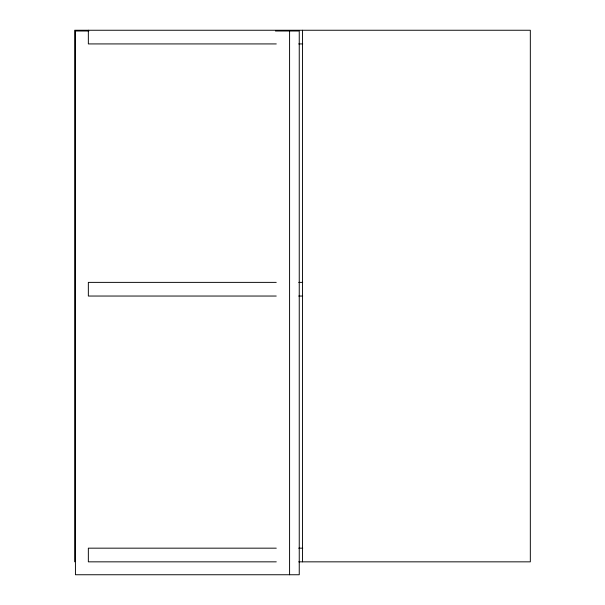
<?xml version="1.0" encoding="UTF-8"?>
<svg xmlns="http://www.w3.org/2000/svg" width="605" height="605" viewBox="0 0 605 605"><rect width="100%" height="100%" fill="white"/><g stroke="black" fill="none" stroke-linecap="round" stroke-linejoin="round"><path stroke-width="0.91" d="M88.874 31.006L75.436 31.006L75.436 574.75L299.248 574.75L299.248 31.006L275.434 31.006M276.281 43.923L88.345 43.923L88.345 30.25M298.726 43.923L302.727 43.923M276.235 282.376L88.345 282.376L88.345 296.042L276.235 296.042M298.726 282.376L302.674 282.376M298.726 296.042L302.674 296.042M276.281 548.168L88.345 548.168L88.345 561.841L276.281 561.841M298.726 548.168L302.727 548.168M298.726 561.841L530.328 561.841L530.328 30.25L74.672 30.25L74.672 561.841M302.5 30.25L302.5 561.841M289.583 31.006L289.583 574.75"/></g></svg>
